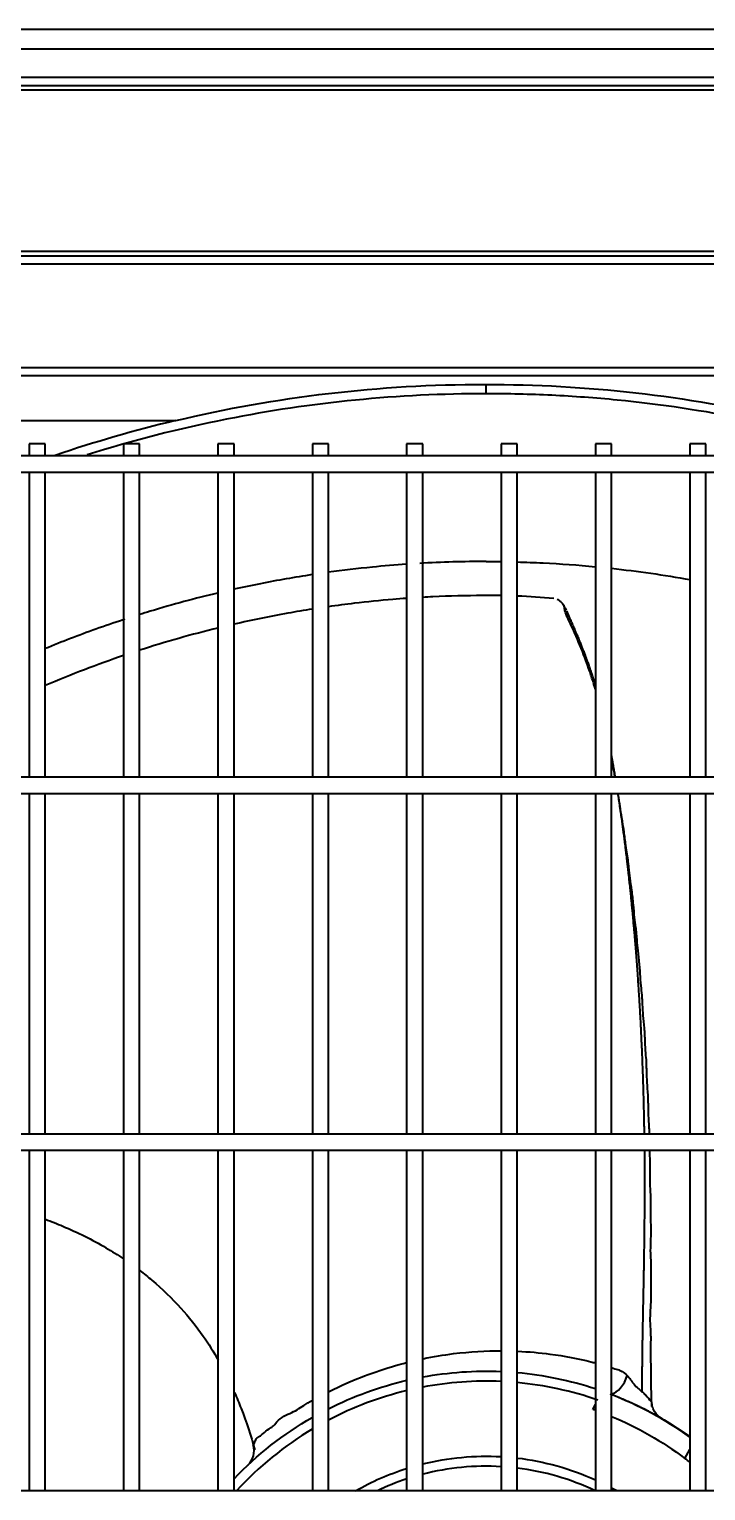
# Model space of a CAD drawing. Extents: x 58467 to 79089, y -33726 to -17391.
# Drawn here: x 78453.77 to 78470.62, y -19718.35 to -19681.97 of the extents above; entities that cross this region are included whole.
import ezdxf

# ---------------------------------------------------------------- set-up
doc = ezdxf.new("R2010")
doc.units = 0
doc.header["$LTSCALE"] = 100
doc.layers.add('+ENTE-ST-DOSEME USTU KONDDRENAJ', color=110, linetype='DOSEMEUSTUKONDENSDRENAJ_LINE', lineweight=40)
doc.linetypes.add('DOSEMEUSTUKONDENSDRENAJ_LINE', pattern='A,300,-40,["CD",Standard,S=15,R=0,X=-35,Y=-7.5],0', length=340)

# ---------------------------------------------------------------- blocks, each defined once
blk = doc.blocks.new('4. KAT SOL')
at = {"color": 3}
for p, q in [((54067.032, -32383.052, -3.539), (54183.034, -32383.052, -3.539)), ((54183.034, -32383.552, -3.539), (54067.032, -32383.552, -3.539)), ((54072.439, -32384.248, -3.539), (54177.584, -32384.248, -3.539)), ((54177.584, -32384.46, -3.539), (54072.439, -32384.46, -3.539)), ((54177.584, -32384.572, -3.539), (54072.439, -32384.572, -3.539)), ((54072.439, -32388.577, -3.539), (54177.584, -32388.577, -3.539)), ((54072.439, -32388.689, -3.539), (54177.584, -32388.689, -3.539)), ((54177.584, -32388.901, -3.539), (54072.439, -32388.901, -3.539)), ((54072.432, -32391.468, -3.539), (54177.59, -32391.468, -3.539)), ((54177.438, -32391.681, -3.539), (54072.585, -32391.681, -3.539)), ((54137.189, -32392.792, -3.539), (54148.01, -32392.792, -3.539)), ((54144.358, -32393.373, -3.539), (54144.358, -32393.673, -3.539)), ((54144.758, -32393.373, -3.539), (54144.358, -32393.373, -3.539)), ((54144.758, -32393.673, -3.539), (54144.758, -32393.373, -3.539)), ((54146.707, -32393.373, -3.539), (54146.707, -32393.673, -3.539)), ((54147.107, -32393.373, -3.539), (54146.707, -32393.373, -3.539)), ((54147.107, -32393.673, -3.539), (54147.107, -32393.373, -3.539)), ((54149.058, -32393.373, -3.539), (54149.058, -32393.673, -3.539)), ((54149.458, -32393.373, -3.539), (54149.058, -32393.373, -3.539)), ((54149.458, -32393.673, -3.539), (54149.458, -32393.373, -3.539)), ((54151.408, -32393.373, -3.539), (54151.408, -32393.673, -3.539)), ((54151.808, -32393.373, -3.539), (54151.408, -32393.373, -3.539)), ((54151.808, -32393.673, -3.539), (54151.808, -32393.373, -3.539)), ((54153.757, -32393.373, -3.539), (54153.757, -32393.673, -3.539)), ((54154.157, -32393.373, -3.539), (54153.757, -32393.373, -3.539)), ((54154.157, -32393.673, -3.539), (54154.157, -32393.373, -3.539)), ((54156.107, -32393.373, -3.539), (54156.107, -32393.673, -3.539)), ((54156.507, -32393.373, -3.539), (54156.107, -32393.373, -3.539)), ((54156.507, -32393.673, -3.539), (54156.507, -32393.373, -3.539)), ((54158.457, -32393.373, -3.539), (54158.457, -32393.673, -3.539)), ((54158.856, -32393.373, -3.539), (54158.457, -32393.373, -3.539)), ((54158.856, -32393.673, -3.539), (54158.856, -32393.373, -3.539)), ((54160.806, -32393.373, -3.539), (54160.806, -32393.673, -3.539)), ((54161.206, -32393.373, -3.539), (54160.806, -32393.373, -3.539)), ((54161.206, -32393.673, -3.539), (54161.206, -32393.373, -3.539)), ((54177.76, -32393.673, -3.539), (54072.305, -32393.673, -3.539)), ((54072.305, -32394.073, -3.539), (54177.76, -32394.073, -3.539)), ((54144.358, -32394.073, -3.539), (54144.358, -32401.672, -3.539)), ((54144.758, -32401.672, -3.539), (54144.758, -32394.073, -3.539)), ((54146.707, -32394.073, -3.539), (54146.707, -32401.672, -3.539)), ((54147.107, -32401.672, -3.539), (54147.107, -32394.073, -3.539)), ((54149.058, -32394.073, -3.539), (54149.058, -32401.672, -3.539)), ((54149.458, -32401.672, -3.539), (54149.458, -32394.073, -3.539)), ((54151.408, -32394.073, -3.539), (54151.408, -32401.672, -3.539)), ((54151.808, -32401.672, -3.539), (54151.808, -32394.073, -3.539)), ((54153.757, -32394.073, -3.539), (54153.757, -32401.672, -3.539)), ((54154.157, -32401.672, -3.539), (54154.157, -32394.073, -3.539)), ((54156.107, -32394.073, -3.539), (54156.107, -32401.672, -3.539)), ((54156.507, -32401.672, -3.539), (54156.507, -32394.073, -3.539)), ((54158.457, -32394.073, -3.539), (54158.457, -32401.672, -3.539)), ((54158.856, -32401.672, -3.539), (54158.856, -32394.073, -3.539)), ((54160.806, -32394.073, -3.539), (54160.806, -32401.672, -3.539)), ((54161.206, -32401.672, -3.539), (54161.206, -32394.073, -3.539)), ((54184.259, -32401.671, -3.539), (54065.897, -32401.671, -3.539)), ((54065.897, -32402.071, -3.539), (54184.259, -32402.071, -3.539)), ((54144.358, -32402.072, -3.539), (54144.358, -32410.551, -3.539)), ((54144.758, -32410.551, -3.539), (54144.758, -32402.072, -3.539)), ((54146.707, -32402.072, -3.539), (54146.707, -32410.551, -3.539)), ((54147.107, -32410.551, -3.539), (54147.107, -32402.072, -3.539)), ((54149.058, -32402.072, -3.539), (54149.058, -32410.551, -3.539)), ((54149.458, -32410.551, -3.539), (54149.458, -32402.072, -3.539)), ((54151.408, -32402.072, -3.539), (54151.408, -32410.551, -3.539)), ((54151.808, -32410.551, -3.539), (54151.808, -32402.072, -3.539)), ((54153.757, -32402.072, -3.539), (54153.757, -32410.551, -3.539)), ((54154.157, -32410.551, -3.539), (54154.157, -32402.072, -3.539)), ((54156.107, -32402.072, -3.539), (54156.107, -32410.551, -3.539)), ((54156.507, -32410.551, -3.539), (54156.507, -32402.072, -3.539)), ((54158.457, -32402.072, -3.539), (54158.457, -32410.551, -3.539)), ((54158.856, -32410.551, -3.539), (54158.856, -32402.072, -3.539)), ((54160.806, -32402.072, -3.539), (54160.806, -32410.551, -3.539)), ((54161.206, -32410.551, -3.539), (54161.206, -32402.072, -3.539)), ((54184.259, -32410.55, -3.539), (54065.897, -32410.55, -3.539)), ((54065.897, -32410.95, -3.539), (54184.259, -32410.95, -3.539)), ((54144.358, -32410.951, -3.539), (54144.358, -32419.429, -3.539)), ((54144.758, -32419.429, -3.539), (54144.758, -32410.951, -3.539)), ((54146.707, -32410.951, -3.539), (54146.707, -32419.429, -3.539)), ((54147.107, -32419.429, -3.539), (54147.107, -32410.951, -3.539)), ((54149.058, -32410.951, -3.539), (54149.058, -32419.429, -3.539)), ((54149.458, -32419.429, -3.539), (54149.458, -32410.951, -3.539)), ((54151.408, -32410.951, -3.539), (54151.408, -32419.429, -3.539)), ((54151.808, -32419.429, -3.539), (54151.808, -32410.951, -3.539)), ((54153.757, -32410.951, -3.539), (54153.757, -32419.429, -3.539)), ((54154.157, -32419.429, -3.539), (54154.157, -32410.951, -3.539)), ((54156.107, -32410.951, -3.539), (54156.107, -32419.429, -3.539)), ((54156.507, -32419.429, -3.539), (54156.507, -32410.951, -3.539)), ((54158.457, -32410.951, -3.539), (54158.457, -32419.429, -3.539)), ((54158.856, -32419.429, -3.539), (54158.856, -32410.951, -3.539)), ((54160.806, -32410.951, -3.539), (54160.806, -32419.429, -3.539)), ((54161.206, -32419.429, -3.539), (54161.206, -32410.951, -3.539)), ((54158.391, -32417.403, -3.539), (54158.457, -32417.284, -3.539)), ((54160.686, -32418.625, -3.539), (54160.806, -32418.405, -3.539)), ((54149.801, -32418.792, -3.539), (54149.821, -32418.774, -3.539)), ((54184.259, -32419.429, -3.539), (54065.897, -32419.429, -3.539))]:
    blk.add_line(p, q, dxfattribs=at)
at = {"color": 3, "extrusion": (0, 0, -1)}
for radius, start, end in [(8.699, 63.1491, 76.8469), (8.699, 79.5381, 92.4392), (8.699, 95.0787, 108.2204), (8.699, 43.7974, 60.1554), (8.191, 112.3896, 127.1733), (8.699, 117.6697, 125.6475), (6.582, 60.3844, 72.4894), (6.582, 76.1063, 93.2175), (6.582, 96.7106, 114.4012), (6.582, 118.2825, 119.5987)]:
    blk.add_arc((-54155.737, -32425.151, 3.539), radius, start, end, dxfattribs=at)
at = {"color": 3}
for radius, start, end in [(8.449, 103.5504, 117.7135), (8.449, 87.4888, 100.7754), (8.449, 70.7868, 84.7704), (8.691, 54.3167, 69.1851), (8.449, 120.8221, 137.3623), (6.332, 86.6475, 104.4394), (6.332, 64.6538, 83.0137), (6.332, 108.2138, 115.3407)]:
    blk.add_arc((54155.737, -32425.151, -3.539), radius, start, end, dxfattribs=at)
at = {"color": 3, "extrusion": (6.04419e-06, 5.64183e-06, 1)}
blk.add_arc((54149.459, -32418.428, -3.393), 0.5, 313.0877, 16.4734, dxfattribs=at)
at = {"color": 3}
blk.add_ellipse((54158.948, -32416.532, -3.539), major_axis=(-0.175, -0.468), ratio=0.588101, start_param=0.279088, end_param=1.726902, dxfattribs=at)
for points, degree in [([(54148.01, -32392.792, -3.539), (54150.508, -32392.198, -3.539), (54153.072, -32391.89, -3.539), (54155.707, -32391.893, -3.539)], 3), ([(54155.708, -32391.893, -3.539), (54158.247, -32391.89, -3.539), (54160.718, -32392.176, -3.539), (54163.128, -32392.728, -3.539)], 3), ([(54155.736, -32392.125, -3.539), (54155.737, -32392.067, -3.539), (54155.737, -32391.984, -3.539), (54155.737, -32391.893, -3.539)], 3), ([(54148.01, -32392.792, -3.539), (54146.992, -32393.035, -3.539), (54145.991, -32393.324, -3.539), (54145.007, -32393.659, -3.539)], 3), ([(54155.737, -32396.301, -3.539), (54155.182, -32396.301, -3.539), (54154.631, -32396.317, -3.539), (54154.082, -32396.348, -3.539)], 3), ([(54155.737, -32396.301, -3.539), (54155.861, -32396.301, -3.539), (54155.984, -32396.302, -3.539), (54156.107, -32396.303, -3.539)], 3), ([(54158.858, -32396.47, -3.539), (54159.512, -32396.541, -3.539), (54160.163, -32396.635, -3.539), (54160.81, -32396.75, -3.539)], 3), ([(54149.058, -32397.956, -3.539), (54148.409, -32398.115, -3.539), (54147.758, -32398.3, -3.539), (54147.107, -32398.51, -3.539)], 3), ([(54146.707, -32398.643, -3.539), (54146.057, -32398.864, -3.539), (54145.406, -32399.113, -3.539), (54144.757, -32399.389, -3.539)], 3), ([(54159.623, -32416.977, -3.539), (54159.625, -32416.973, -3.539), (54159.625, -32416.968, -3.539), (54159.625, -32416.964, -3.539)], 3), ([(54159.776, -32417.448, -3.539), (54159.726, -32417.421, -3.539), (54159.674, -32417.396, -3.539), (54159.622, -32417.371, -3.539)], 3), ([(54149.801, -32418.792, -3.539), (54149.796, -32418.797, -3.539), (54149.825, -32418.77, -3.539)], 2)]:
    blk.add_open_spline(points, degree=degree, dxfattribs=at)
for points, knots in [([(54155.736, -32392.125, -3.539), (54153.563, -32392.123, -3.539), (54151.381, -32392.339, -3.539), (54148.095, -32392.993, -3.539), (54146.939, -32393.289, -3.539), (54145.801, -32393.647, -3.539)], [0, 0, 0, 0, 0.642828, 0.642828, 1, 1, 1, 1]), ([(54165.511, -32393.597, -3.539), (54164.43, -32393.263, -3.539), (54163.333, -32392.985, -3.539), (54161.161, -32392.551, -3.539), (54160.086, -32392.391, -3.539), (54158.459, -32392.23, -3.539), (54157.915, -32392.19, -3.539), (54157.099, -32392.151, -3.539), (54156.827, -32392.141, -3.539), (54156.282, -32392.128, -3.539), (54156.006, -32392.124, -3.539), (54155.737, -32392.125, -3.539)], [0, 0, 0, 0, 0.344826, 0.344826, 0.672413, 0.672413, 0.836207, 0.836207, 0.918103, 0.918103, 1, 1, 1, 1]), ([(54156.508, -32396.311, -3.539), (54156.723, -32396.317, -3.539), (54156.938, -32396.325, -3.539), (54157.589, -32396.357, -3.539), (54158.023, -32396.388, -3.539), (54158.457, -32396.43, -3.539)], [0, 0, 0, 0, 0.331279, 0.331279, 1, 1, 1, 1]), ([(54151.402, -32396.628, -3.539), (54150.971, -32396.694, -3.539), (54150.542, -32396.769, -3.539), (54149.893, -32396.898, -3.539), (54149.673, -32396.944, -3.539), (54149.452, -32396.993, -3.539)], [0, 0, 0, 0, 0.659092, 0.659092, 1, 1, 1, 1]), ([(54153.755, -32396.369, -3.539), (54153.47, -32396.389, -3.539), (54153.186, -32396.413, -3.539), (54152.535, -32396.477, -3.539), (54152.168, -32396.52, -3.539), (54151.803, -32396.57, -3.539)], [0, 0, 0, 0, 0.43543, 0.43543, 1, 1, 1, 1]), ([(54149.05, -32397.086, -3.539), (54148.488, -32397.22, -3.539), (54147.929, -32397.371, -3.539), (54147.282, -32397.566, -3.539), (54147.193, -32397.594, -3.539), (54147.104, -32397.622, -3.539)], [0, 0, 0, 0, 0.861253, 0.861253, 1, 1, 1, 1]), ([(54153.756, -32397.219, -3.539), (54153.642, -32397.227, -3.539), (54153.208, -32397.26, -3.539), (54152.559, -32397.325, -3.539), (54152.024, -32397.395, -3.539), (54151.807, -32397.425, -3.539)], [0, 0, 0, 0, 0.175255, 0.666459, 1, 1, 1, 1]), ([(54156.106, -32397.15, -3.539), (54155.955, -32397.148, -3.539), (54155.388, -32397.148, -3.539), (54154.739, -32397.163, -3.539), (54154.242, -32397.188, -3.539), (54154.156, -32397.193, -3.539)], [0, 0, 0, 0, 0.229112, 0.868027, 1, 1, 1, 1]), ([(54157.42, -32397.223, -3.539), (54157.117, -32397.193, -3.539), (54156.812, -32397.171, -3.539), (54156.51, -32397.159, -3.539), (54156.507, -32397.159, -3.539)], [0, 0, 0, 0, 0.989422, 1, 1, 1, 1]), ([(54157.734, -32397.511, -3.539), (54157.717, -32397.479, -3.539), (54157.681, -32397.415, -3.539), (54157.64, -32397.341, -3.539), (54157.585, -32397.292, -3.539), (54157.534, -32397.258, -3.539), (54157.506, -32397.244, -3.539)], [0, 0, 0, 0, 0.181976, 0.413188, 0.708779, 1, 1, 1, 1]), ([(54158.456, -32399.476, -3.539), (54158.454, -32399.468, -3.539), (54158.442, -32399.429, -3.539), (54158.428, -32399.379, -3.539), (54158.4, -32399.288, -3.539), (54158.359, -32399.165, -3.539), (54158.3, -32398.985, -3.539), (54158.178, -32398.644, -3.539), (54158.026, -32398.27, -3.539), (54157.87, -32397.912, -3.539), (54157.781, -32397.733, -3.539), (54157.727, -32397.621, -3.539), (54157.695, -32397.534, -3.539), (54157.687, -32397.441, -3.539), (54157.678, -32397.396, -3.539), (54157.676, -32397.377, -3.539)], [0, 0, 0, 0, 0.011818, 0.05826, 0.078147, 0.142338, 0.204041, 0.310202, 0.571842, 0.682665, 0.781248, 0.831854, 0.86924, 0.927978, 1, 1, 1, 1]), ([(54146.736, -32397.739, -3.539), (54146.722, -32397.744, -3.539), (54146.708, -32397.749, -3.539), (54146.469, -32397.828, -3.539), (54146.243, -32397.905, -3.539), (54145.593, -32398.137, -3.539), (54145.172, -32398.299, -3.539), (54144.756, -32398.47, -3.539)], [0, 0, 0, 0, 0.021083, 0.021083, 0.358408, 0.358408, 1, 1, 1, 1]), ([(54151.407, -32397.485, -3.539), (54151.203, -32397.517, -3.539), (54150.554, -32397.626, -3.539), (54149.904, -32397.759, -3.539), (54149.458, -32397.861, -3.539)], [0, 0, 0, 0, 0.31466, 1, 1, 1, 1]), ([(54158.457, -32399.379, -3.539), (54158.456, -32399.378, -3.539), (54158.449, -32399.353, -3.539), (54158.431, -32399.292, -3.539), (54158.401, -32399.194, -3.539), (54158.37, -32399.098, -3.539), (54158.343, -32399.015, -3.539), (54158.315, -32398.933, -3.539), (54158.282, -32398.84, -3.539), (54158.249, -32398.748, -3.539), (54158.22, -32398.669, -3.539), (54158.19, -32398.591, -3.539), (54158.16, -32398.514, -3.539), (54158.126, -32398.428, -3.539), (54158.096, -32398.354, -3.539), (54158.066, -32398.282, -3.539), (54158.041, -32398.221, -3.539), (54158.016, -32398.16, -3.539), (54157.987, -32398.092, -3.539), (54157.958, -32398.026, -3.539), (54157.93, -32397.96, -3.539), (54157.908, -32397.909, -3.539), (54157.884, -32397.853, -3.539), (54157.864, -32397.808, -3.539), (54157.84, -32397.754, -3.539), (54157.822, -32397.713, -3.539), (54157.802, -32397.666, -3.539), (54157.784, -32397.624, -3.539), (54157.768, -32397.589, -3.539), (54157.752, -32397.552, -3.539), (54157.745, -32397.536, -3.539), (54157.743, -32397.531, -3.539)], [0, 0, 0, 0, 0.001018, 0.033246, 0.081587, 0.129929, 0.162157, 0.194385, 0.242727, 0.291069, 0.323297, 0.355525, 0.403867, 0.436095, 0.484437, 0.516665, 0.548893, 0.581121, 0.613349, 0.661691, 0.693919, 0.726147, 0.758375, 0.790603, 0.82283, 0.855058, 0.887286, 0.919514, 0.951742, 0.98397, 1, 1, 1, 1]), ([(54158.955, -32401.672, -3.539), (54158.955, -32401.671, -3.539), (54158.948, -32401.626, -3.539), (54158.933, -32401.538, -3.539), (54158.91, -32401.409, -3.539), (54158.89, -32401.296, -3.539), (54158.872, -32401.196, -3.539), (54158.862, -32401.138, -3.539), (54158.856, -32401.109, -3.539)], [0, 0, 0, 0, 0.008257, 0.234671, 0.461085, 0.687499, 0.838441, 1, 1, 1, 1]), ([(54158.944, -32401.672, -3.539), (54158.943, -32401.663, -3.539), (54158.934, -32401.606, -3.539), (54158.917, -32401.496, -3.539), (54158.889, -32401.332, -3.539), (54158.868, -32401.227, -3.539), (54158.856, -32401.17, -3.539)], [0, 0, 0, 0, 0.049758, 0.328143, 0.614367, 1, 1, 1, 1]), ([(54159.679, -32410.552, -3.539), (54159.678, -32410.509, -3.539), (54159.677, -32410.434, -3.539), (54159.675, -32410.293, -3.539), (54159.672, -32410.16, -3.539), (54159.668, -32409.994, -3.539), (54159.665, -32409.859, -3.539), (54159.661, -32409.689, -3.539), (54159.657, -32409.538, -3.539), (54159.652, -32409.372, -3.539), (54159.648, -32409.224, -3.539), (54159.643, -32409.077, -3.539), (54159.637, -32408.913, -3.539), (54159.631, -32408.766, -3.539), (54159.625, -32408.602, -3.539), (54159.619, -32408.454, -3.539), (54159.611, -32408.288, -3.539), (54159.604, -32408.137, -3.539), (54159.597, -32407.986, -3.539), (54159.589, -32407.821, -3.539), (54159.581, -32407.675, -3.539), (54159.572, -32407.513, -3.539), (54159.564, -32407.368, -3.539), (54159.554, -32407.206, -3.539), (54159.544, -32407.045, -3.539), (54159.534, -32406.9, -3.539), (54159.524, -32406.738, -3.539), (54159.514, -32406.591, -3.539), (54159.502, -32406.427, -3.539), (54159.491, -32406.28, -3.539), (54159.48, -32406.136, -3.539), (54159.467, -32405.977, -3.539), (54159.455, -32405.819, -3.539), (54159.441, -32405.661, -3.539), (54159.428, -32405.504, -3.539), (54159.415, -32405.363, -3.539), (54159.401, -32405.206, -3.539), (54159.388, -32405.064, -3.539), (54159.372, -32404.905, -3.539), (54159.358, -32404.762, -3.539), (54159.344, -32404.62, -3.539), (54159.328, -32404.465, -3.539), (54159.313, -32404.326, -3.539), (54159.296, -32404.174, -3.539), (54159.281, -32404.037, -3.539), (54159.264, -32403.885, -3.539), (54159.246, -32403.733, -3.539), (54159.23, -32403.597, -3.539), (54159.211, -32403.446, -3.539), (54159.194, -32403.309, -3.539), (54159.174, -32403.156, -3.539), (54159.156, -32403.02, -3.539), (54159.138, -32402.885, -3.539), (54159.118, -32402.737, -3.539), (54159.099, -32402.605, -3.539), (54159.078, -32402.46, -3.539), (54159.061, -32402.344, -3.539), (54159.04, -32402.204, -3.539), (54159.028, -32402.122, -3.539), (54159.019, -32402.07, -3.539)], [0, 0, 0, 0, 0.014465, 0.025686, 0.048127, 0.059348, 0.081789, 0.09301, 0.115451, 0.132282, 0.149113, 0.165944, 0.182775, 0.205216, 0.216437, 0.238878, 0.255709, 0.27254, 0.289371, 0.306202, 0.328643, 0.339864, 0.362305, 0.379136, 0.395967, 0.418408, 0.429629, 0.45207, 0.468901, 0.485732, 0.502563, 0.519394, 0.541835, 0.558666, 0.575497, 0.597939, 0.609159, 0.631601, 0.648431, 0.665262, 0.682093, 0.698924, 0.721366, 0.732586, 0.755028, 0.771859, 0.78869, 0.811131, 0.822351, 0.844793, 0.861624, 0.878455, 0.895286, 0.912117, 0.934558, 0.945779, 0.96822, 0.97944, 1, 1, 1, 1]), ([(54159.802, -32410.551, -3.539), (54159.802, -32410.521, -3.539), (54159.802, -32410.453, -3.539), (54159.797, -32410.341, -3.539), (54159.783, -32410.174, -3.539), (54159.778, -32409.981, -3.539), (54159.776, -32409.76, -3.539), (54159.767, -32409.52, -3.539), (54159.746, -32409.268, -3.539), (54159.736, -32409.053, -3.539), (54159.733, -32408.88, -3.539), (54159.73, -32408.723, -3.539), (54159.707, -32408.517, -3.539), (54159.698, -32408.294, -3.539), (54159.69, -32408.079, -3.539), (54159.675, -32407.848, -3.539), (54159.649, -32407.603, -3.539), (54159.634, -32407.389, -3.539), (54159.627, -32407.215, -3.539), (54159.619, -32407.052, -3.539), (54159.591, -32406.841, -3.539), (54159.577, -32406.609, -3.539), (54159.563, -32406.391, -3.539), (54159.541, -32406.162, -3.539), (54159.511, -32405.923, -3.539), (54159.492, -32405.71, -3.539), (54159.48, -32405.53, -3.539), (54159.464, -32405.359, -3.539), (54159.428, -32405.142, -3.539), (54159.41, -32404.886, -3.539), (54159.387, -32404.659, -3.539), (54159.356, -32404.429, -3.539), (54159.323, -32404.201, -3.539), (54159.301, -32403.976, -3.539), (54159.266, -32403.682, -3.539), (54159.221, -32403.457, -3.539), (54159.194, -32403.195, -3.539), (54159.162, -32402.945, -3.539), (54159.115, -32402.681, -3.539), (54159.08, -32402.458, -3.539), (54159.054, -32402.273, -3.539), (54159.037, -32402.159, -3.539), (54159.024, -32402.095, -3.539), (54159.019, -32402.071, -3.539)], [0, 0, 0, 0, 0.010355, 0.022017, 0.034912, 0.06644, 0.084702, 0.104252, 0.145583, 0.183247, 0.197905, 0.209829, 0.23371, 0.264361, 0.282067, 0.301316, 0.342279, 0.380092, 0.394981, 0.407215, 0.43204, 0.463541, 0.481722, 0.501226, 0.542595, 0.579874, 0.594265, 0.606592, 0.633467, 0.667291, 0.686602, 0.707431, 0.750283, 0.785454, 0.798796, 0.843668, 0.862, 0.881783, 0.924485, 0.963805, 0.979109, 0.991789, 1, 1, 1, 1]), ([(54159.625, -32416.964, -3.539), (54159.625, -32416.948, -3.539), (54159.625, -32416.906, -3.539), (54159.625, -32416.822, -3.539), (54159.624, -32416.73, -3.539), (54159.625, -32416.636, -3.539), (54159.625, -32416.553, -3.539), (54159.625, -32416.471, -3.539), (54159.626, -32416.375, -3.539), (54159.626, -32416.275, -3.539), (54159.628, -32416.163, -3.539), (54159.629, -32416.065, -3.539), (54159.63, -32415.958, -3.539), (54159.632, -32415.858, -3.539), (54159.633, -32415.757, -3.539), (54159.635, -32415.642, -3.539), (54159.637, -32415.54, -3.539), (54159.639, -32415.424, -3.539), (54159.641, -32415.306, -3.539), (54159.643, -32415.186, -3.539), (54159.645, -32415.081, -3.539), (54159.648, -32414.973, -3.539), (54159.65, -32414.85, -3.539), (54159.652, -32414.723, -3.539), (54159.655, -32414.597, -3.539), (54159.657, -32414.471, -3.539), (54159.66, -32414.347, -3.539), (54159.662, -32414.222, -3.539), (54159.664, -32414.097, -3.539), (54159.667, -32413.972, -3.539), (54159.669, -32413.847, -3.539), (54159.671, -32413.721, -3.539), (54159.673, -32413.595, -3.539), (54159.675, -32413.452, -3.539), (54159.677, -32413.322, -3.539), (54159.679, -32413.174, -3.539), (54159.681, -32413.042, -3.539), (54159.682, -32412.909, -3.539), (54159.683, -32412.762, -3.539), (54159.685, -32412.631, -3.539), (54159.686, -32412.486, -3.539), (54159.687, -32412.356, -3.539), (54159.687, -32412.21, -3.539), (54159.688, -32412.064, -3.539), (54159.688, -32411.917, -3.539), (54159.688, -32411.77, -3.539), (54159.688, -32411.637, -3.539), (54159.687, -32411.485, -3.539), (54159.687, -32411.349, -3.539), (54159.686, -32411.181, -3.539), (54159.685, -32411.06, -3.539), (54159.684, -32410.972, -3.539), (54159.684, -32410.949, -3.539)], [0, 0, 0, 0, 0.009657, 0.02509, 0.048239, 0.063672, 0.079104, 0.094537, 0.109969, 0.133118, 0.148551, 0.1717, 0.187132, 0.202565, 0.225714, 0.241146, 0.264295, 0.279728, 0.302877, 0.326025, 0.341458, 0.356891, 0.380039, 0.403188, 0.418621, 0.44177, 0.464919, 0.480351, 0.5035, 0.526649, 0.542082, 0.56523, 0.588379, 0.603812, 0.634677, 0.65011, 0.673259, 0.696407, 0.71184, 0.742705, 0.758138, 0.781287, 0.804435, 0.827584, 0.850733, 0.873882, 0.897031, 0.912464, 0.943329, 0.958761, 0.989626, 1, 1, 1, 1]), ([(54159.863, -32417.33, -3.539), (54159.856, -32417.135, -3.539), (54159.845, -32416.738, -3.539), (54159.842, -32416.317, -3.539), (54159.841, -32416.031, -3.539), (54159.842, -32415.908, -3.539), (54159.84, -32415.777, -3.539), (54159.843, -32415.668, -3.539), (54159.842, -32415.567, -3.539), (54159.835, -32415.405, -3.539), (54159.818, -32415.221, -3.539), (54159.834, -32414.941, -3.539), (54159.85, -32414.555, -3.539), (54159.839, -32414.246, -3.539), (54159.844, -32413.999, -3.539), (54159.847, -32413.874, -3.539), (54159.845, -32413.692, -3.539), (54159.827, -32413.496, -3.539), (54159.841, -32413.214, -3.539), (54159.848, -32412.886, -3.539), (54159.833, -32412.569, -3.539), (54159.836, -32412.327, -3.539), (54159.838, -32412.165, -3.539), (54159.837, -32412.082, -3.539), (54159.828, -32411.929, -3.539), (54159.82, -32411.751, -3.539), (54159.825, -32411.534, -3.539), (54159.826, -32411.281, -3.539), (54159.816, -32411.089, -3.539), (54159.81, -32410.966, -3.539), (54159.809, -32410.949, -3.539)], [0, 0, 0, 0, 0.086927, 0.17607, 0.186813, 0.212809, 0.232759, 0.251976, 0.264118, 0.276953, 0.324589, 0.364075, 0.406459, 0.489914, 0.52257, 0.535292, 0.546877, 0.601972, 0.636018, 0.672402, 0.744707, 0.800023, 0.809861, 0.818716, 0.836443, 0.879261, 0.904512, 0.931969, 0.990672, 1, 1, 1, 1]), ([(54144.762, -32412.672, -3.539), (54144.908, -32412.726, -3.539), (54145.423, -32412.929, -3.539), (54146.077, -32413.254, -3.539), (54146.565, -32413.56, -3.539), (54146.709, -32413.657, -3.539)], [0, 0, 0, 0, 0.214057, 0.763166, 1, 1, 1, 1]), ([(54147.113, -32413.947, -3.539), (54147.215, -32414.025, -3.539), (54147.575, -32414.314, -3.539), (54148.121, -32414.841, -3.539), (54148.664, -32415.521, -3.539), (54148.95, -32415.973, -3.539), (54149.069, -32416.18, -3.539)], [0, 0, 0, 0, 0.130207, 0.467681, 0.763107, 1, 1, 1, 1]), ([(54154.164, -32416.144, -3.539), (54154.421, -32416.09, -3.539), (54154.675, -32416.048, -3.539), (54155.334, -32415.966, -3.539), (54155.732, -32415.944, -3.539), (54156.114, -32415.946, -3.539)], [0, 0, 0, 0, 0.378219, 0.378219, 1, 1, 1, 1]), ([(54156.522, -32415.956, -3.539), (54156.799, -32415.969, -3.539), (54157.068, -32415.993, -3.539), (54157.688, -32416.074, -3.539), (54158.028, -32416.139, -3.539), (54158.384, -32416.228, -3.539), (54158.423, -32416.238, -3.539), (54158.462, -32416.248, -3.539)], [0, 0, 0, 0, 0.387206, 0.387206, 0.93276, 0.93276, 1, 1, 1, 1]), ([(54151.807, -32416.966, -3.539), (54151.945, -32416.896, -3.539), (54152.084, -32416.831, -3.539), (54152.738, -32416.541, -3.539), (54153.255, -32416.365, -3.539), (54153.763, -32416.236, -3.539)], [0, 0, 0, 0, 0.21097, 0.21097, 1, 1, 1, 1]), ([(54158.857, -32416.364, -3.539), (54158.912, -32416.382, -3.539), (54158.966, -32416.4, -3.539), (54159.051, -32416.425, -3.539), (54159.083, -32416.438, -3.539), (54159.158, -32416.482, -3.539), (54159.203, -32416.513, -3.539), (54159.248, -32416.56, -3.539)], [0, 0, 0, 0, 0.427919, 0.427919, 0.71396, 0.71396, 1, 1, 1, 1]), ([(54159.248, -32416.56, -3.539), (54159.306, -32416.622, -3.539), (54159.356, -32416.706, -3.539), (54159.482, -32416.851, -3.539), (54159.557, -32416.912, -3.539), (54159.623, -32416.977, -3.539)], [0, 0, 0, 0, 0.5, 0.5, 1, 1, 1, 1]), ([(54149.471, -32416.985, -3.539), (54149.528, -32417.116, -3.539), (54149.719, -32417.581, -3.539), (54149.879, -32418.059, -3.539), (54149.975, -32418.409, -3.539)], [0, 0, 0, 0, 0.284303, 1, 1, 1, 1]), ([(54159.622, -32417.371, -3.539), (54159.602, -32417.361, -3.539), (54159.581, -32417.351, -3.539), (54159.465, -32417.297, -3.539), (54159.367, -32417.254, -3.539), (54159.184, -32417.172, -3.539), (54159.098, -32417.134, -3.539), (54158.96, -32417.075, -3.539), (54158.908, -32417.053, -3.539), (54158.856, -32417.032, -3.539)], [0, 0, 0, 0, 0.08108, 0.08108, 0.461663, 0.461663, 0.79753, 0.79753, 1, 1, 1, 1]), ([(54159.625, -32416.964, -3.539), (54159.625, -32416.964, -3.539), (54159.626, -32416.964, -3.539), (54159.657, -32416.992, -3.539), (54159.686, -32417.023, -3.539), (54159.713, -32417.053, -3.539)], [0, 0, 0, 0, 0.000046, 0.000046, 1, 1, 1, 1]), ([(54159.713, -32417.053, -3.539), (54159.759, -32417.105, -3.539), (54159.803, -32417.155, -3.539), (54159.847, -32417.211, -3.539), (54159.857, -32417.221, -3.539), (54159.859, -32417.218, -3.539)], [0, 0, 0, 0, 0.677972, 0.677972, 1, 1, 1, 1]), ([(54149.945, -32418.292, -3.539), (54149.948, -32418.292, -3.539), (54149.951, -32418.288, -3.539), (54149.959, -32418.268, -3.539), (54149.963, -32418.252, -3.539), (54149.978, -32418.202, -3.539), (54149.99, -32418.167, -3.539), (54150.033, -32418.107, -3.539), (54150.066, -32418.093, -3.539), (54150.122, -32418.055, -3.539), (54150.148, -32418.034, -3.539), (54150.225, -32417.965, -3.539), (54150.28, -32417.925, -3.539), (54150.362, -32417.867, -3.539), (54150.391, -32417.851, -3.539), (54150.444, -32417.811, -3.539), (54150.467, -32417.785, -3.539), (54150.538, -32417.699, -3.539), (54150.593, -32417.646, -3.539), (54150.716, -32417.56, -3.539), (54150.784, -32417.529, -3.539), (54150.915, -32417.477, -3.539), (54150.972, -32417.446, -3.539), (54151.082, -32417.377, -3.539), (54151.136, -32417.338, -3.539), (54151.264, -32417.26, -3.539), (54151.334, -32417.22, -3.539), (54151.405, -32417.181, -3.539)], [0, 0, 0, 0, 0.020274, 0.020274, 0.047518, 0.047518, 0.102008, 0.102008, 0.156498, 0.156498, 0.210988, 0.210988, 0.319967, 0.319967, 0.374457, 0.374457, 0.428947, 0.428947, 0.537926, 0.537926, 0.646906, 0.646906, 0.755886, 0.755886, 0.864865, 0.864865, 1, 1, 1, 1]), ([(54158.456, -32417.425, -3.539), (54158.442, -32417.42, -3.539), (54158.429, -32417.416, -3.539), (54158.408, -32417.409, -3.539), (54158.4, -32417.406, -3.539), (54158.392, -32417.403, -3.539), (54158.391, -32417.403, -3.539), (54158.391, -32417.403, -3.539)], [0, 0, 0, 0, 0.355105, 0.355105, 0.755417, 0.755417, 1, 1, 1, 1]), ([(54160.106, -32417.63, -3.539), (54160.106, -32417.63, -3.539), (54160.106, -32417.63, -3.539), (54160.107, -32417.63, -3.539), (54160.103, -32417.628, -3.539), (54160.1, -32417.626, -3.539), (54160.06, -32417.602, -3.539), (54159.988, -32417.543, -3.539), (54159.908, -32417.429, -3.539), (54159.864, -32417.313, -3.539), (54159.863, -32417.24, -3.539), (54159.866, -32417.213, -3.539)], [0, 0, 0, 0, 0.033603, 0.066016, 0.071783, 0.077551, 0.090545, 0.331487, 0.591566, 0.854337, 1, 1, 1, 1]), ([(54160.807, -32418.719, -3.539), (54160.797, -32418.711, -3.539), (54160.785, -32418.702, -3.539), (54160.757, -32418.68, -3.539), (54160.74, -32418.667, -3.539), (54160.711, -32418.644, -3.539), (54160.698, -32418.635, -3.539), (54160.686, -32418.625, -3.539)], [0, 0, 0, 0, 0.33514, 0.33514, 0.728378, 0.728378, 1, 1, 1, 1])]:
    blk.add_open_spline(points, degree=3, knots=knots, dxfattribs=at)

msp = doc.modelspace()

# ---------------------------------------------------------------- block references
at = {"layer": '+ENTE-ST-DOSEME USTU KONDDRENAJ', "color": 3, "linetype": 'Continuous'}
msp.add_blockref('4. KAT SOL', (24309.411, 12701.082), dxfattribs=at)

doc.saveas('drawing.dxf')
